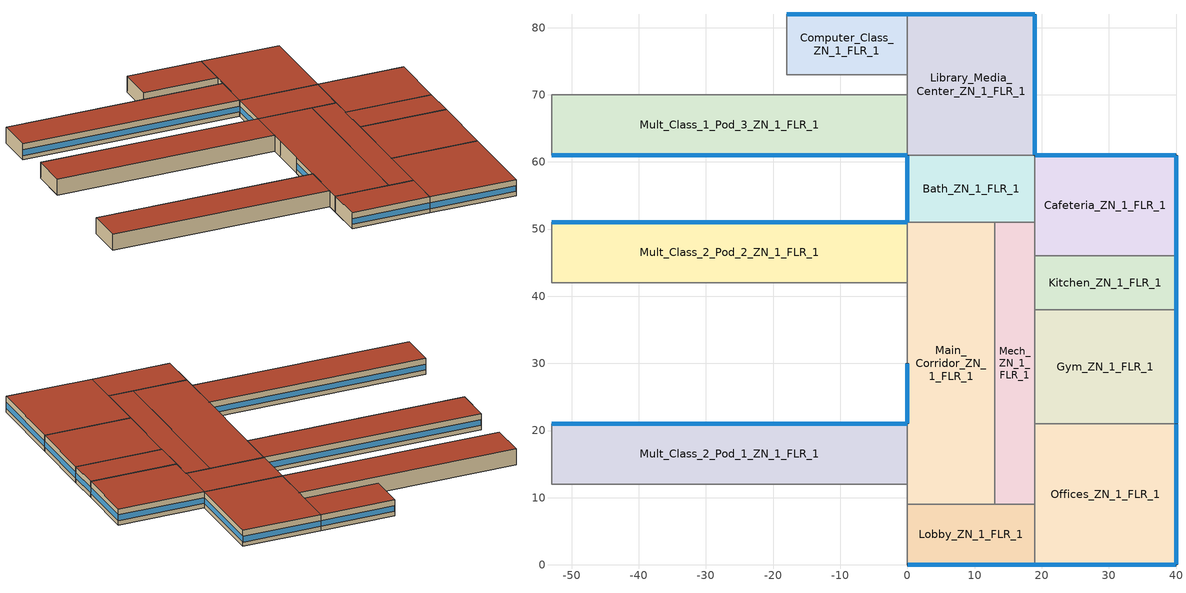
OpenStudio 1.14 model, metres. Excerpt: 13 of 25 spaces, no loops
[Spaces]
Library_Media_Center_ZN_1_FLR_1
 floor ground: 19,82 19,61 0,61 0,82 z0
 wall outside: 19,61 19,82 0,82 z0:4
 wall to Computer_Class_ZN_1_FLR_1: 0,82 0,73 z0:4
 wall to Bath_ZN_1_FLR_1: 0,61 19,61 z0:4
 wall to Mult_Class_1_Pod_3_ZN_1_FLR_1: 0,70 0,61 z0:4
 wall to Corridor_Pod_3_ZN_1_FLR_1: 0,73 0,70 z0:4
 window: 19,61.05 19,81.95 / 18.95,82 0.05,82 z1.1:2.51
 roof outside: 19,61 19,82 0,82 0,61 z4
Main_Corridor_ZN_1_FLR_1
 floor ground: 13,51 13,9 0,9 0,51 z0
 wall outside: 0,30 0,21 z0:4
 wall to Lobby_ZN_1_FLR_1: 0,9 13,9 z0:4
 wall to Mult_Class_2_Pod_2_ZN_1_FLR_1: 0,51 0,42 z0:4
 wall to Mult_Class_2_Pod_1_ZN_1_FLR_1: 0,21 0,12 z0:4
 wall to Corridor_Pod_1_ZN_1_FLR_1: 0,12 0,9 z0:4
 wall to Bath_ZN_1_FLR_1: 13,51 0,51 z0:4
 wall to Mech_ZN_1_FLR_1: 13,9 13,51 z0:4
 wall to Corridor_Pod_2_ZN_1_FLR_1: 0,42 0,39 z0:4
 wall to Mult_Class_1_Pod_2_ZN_1_FLR_1: 0,39 0,30 z0:4
 window: 0,29.95 0,21.05 z1.1:2.52
 roof outside: 13,9 13,51 0,51 0,9 z4
Kitchen_ZN_1_FLR_1
 floor ground: 40,46 40,38 19,38 19,46 z0
 wall outside: 40,38 40,46 z0:4
 wall to Mech_ZN_1_FLR_1: 19,46 19,38 z0:4
 wall to Cafeteria_ZN_1_FLR_1: 40,46 19,46 z0:4
 wall to Gym_ZN_1_FLR_1: 19,38 40,38 z0:4
 window: 40,38.05 40,45.95 z1.1:2.52
 roof outside: 40,38 40,46 19,46 19,38 z4
Computer_Class_ZN_1_FLR_1
 floor ground: 0,82 0,73 -18,73 -18,82 z0
 wall outside: 0,82 -18,82 z0:4
 wall to Corridor_Pod_3_ZN_1_FLR_1: -18,73 0,73 z0:4
 wall to Mult_Class_2_Pod_3_ZN_1_FLR_1: -18,82 -18,73 z0:4
 window: -0.05,82 -17.95,82 z1.1:2.51
 roof outside: 0,73 0,82 -18,82 -18,73 z4
Mech_ZN_1_FLR_1
 floor ground: 19,51 19,9 13,9 13,51 z0
 wall to Lobby_ZN_1_FLR_1: 13,9 19,9 z0:4
 wall to Offices_ZN_1_FLR_1: 19,9 19,21 z0:4
 wall to Gym_ZN_1_FLR_1: 19,21 19,38 z0:4
 wall to Bath_ZN_1_FLR_1: 19,51 13,51 z0:4
 wall to Cafeteria_ZN_1_FLR_1: 19,46 19,51 z0:4
 roof outside: 19,9 19,51 13,51 13,9 z4
Cafeteria_ZN_1_FLR_1
 floor ground: 40,61 40,46 19,46 19,61 z0
 wall outside: 40,46 40,61 19,61 z0:4
 wall to Bath_ZN_1_FLR_1: 19,61 19,51 z0:4
 window: 39.95,61 19.05,61 / 40,46.05 40,60.95 z1.1:2.51
 roof outside: 40,46 40,61 19,61 19,46 z4
Mult_Class_2_Pod_2_ZN_1_FLR_1
 floor ground: 0,51 0,42 -53,42 -53,51 z0
 wall outside: 0,51 -53,51 z0:4
 wall to Corner_Class_2_Pod_2_ZN_1_FLR_1: -53,51 -53,42 z0:4
 wall to Corridor_Pod_2_ZN_1_FLR_1: -53,42 0,42 z0:4
 window: -0.05,51 -52.95,51 z1.1:2.5
 roof outside: 0,42 0,51 -53,51 -53,42 z4
Bath_ZN_1_FLR_1
 floor ground: 19,61 19,51 0,51 0,61 z0
 wall outside: 0,61 0,51 z0:4
 window: 0,60.95 0,51.05 z1.1:2.51
 roof outside: 19,51 19,61 0,61 0,51 z4
Gym_ZN_1_FLR_1
 floor ground: 40,38 40,21 19,21 19,38 z0
 wall outside: 40,21 40,38 z0:4
 wall to Offices_ZN_1_FLR_1: 19,21 40,21 z0:4
 window: 40,21.05 40,37.95 z1.1:2.51
 roof outside: 40,21 40,38 19,38 19,21 z4
Lobby_ZN_1_FLR_1
 floor ground: 19,9 19,0 0,0 0,9 z0
 wall outside: 0,0 19,0 z0:4
 wall to Mult_Class_1_Pod_1_ZN_1_FLR_1: 0,9 0,0 z0:4
 wall to Offices_ZN_1_FLR_1: 19,0 19,9 z0:4
 window: 0.05,0 18.95,0 z1.1:2.51
 roof outside: 19,0 19,9 0,9 0,0 z4
Mult_Class_2_Pod_1_ZN_1_FLR_1
 floor ground: 0,21 0,12 -53,12 -53,21 z0
 wall outside: 0,21 -53,21 z0:4
 wall to Corner_Class_2_Pod_1_ZN_1_FLR_1: -53,21 -53,12 z0:4
 wall to Corridor_Pod_1_ZN_1_FLR_1: -53,12 0,12 z0:4
 window: -0.05,21 -52.95,21 z1.1:2.5
 roof outside: 0,12 0,21 -53,21 -53,12 z4
Offices_ZN_1_FLR_1
 floor ground: 40,21 40,0 19,0 19,21 z0
 wall outside: 19,0 40,0 40,21 z0:4
 window: 19.05,0 39.95,0 / 40,0.05 40,20.95 z1.1:2.51
 roof outside: 40,0 40,21 19,21 19,0 z4
Mult_Class_1_Pod_3_ZN_1_FLR_1
 floor ground: 0,70 0,61 -53,61 -53,70 z0
 wall outside: -53,61 0,61 z0:4
 wall to Corridor_Pod_3_ZN_1_FLR_1: 0,70 -53,70 z0:4
 wall to Corner_Class_1_Pod_3_ZN_1_FLR_1: -53,70 -53,61 z0:4
 window: -52.95,61 -0.05,61 z1.1:2.5
 roof outside: 0,61 0,70 -53,70 -53,61 z4
[Schedule:Ruleset]
Name | Default Day Schedule | Summer Design Day Schedule | Winter Design Day Schedule
Clothing Schedule | Clothing Schedule Default Winter Clothes
SchoolPrimary BLDG_OCC_SCH_Cafeteria | SchoolPrimary BLDG_OCC_SCH_Cafeteria Default | SchoolPrimary BLDG_OCC_SCH_Cafeteria Summer Design Day 3 | SchoolPrimary BLDG_OCC_SCH_Cafeteria Winter Design Day
SchoolPrimary BLDG_LIGHT_SCH | SchoolPrimary BLDG_LIGHT_SCH Default | SchoolPrimary BLDG_LIGHT_SCH Summer Design Day | SchoolPrimary BLDG_LIGHT_SCH Winter Design Day
SchoolPrimary KITCHEN_ELEC_EQUIP_SCH | SchoolPrimary KITCHEN_ELEC_EQUIP_SCH Default | SchoolPrimary KITCHEN_ELEC_EQUIP_SCH Summer Design Day | SchoolPrimary KITCHEN_ELEC_EQUIP_SCH Winter Design Day
SchoolPrimary INFIL_SCH_PNNL | SchoolPrimary INFIL_SCH_PNNL Default | SchoolPrimary INFIL_SCH_PNNL Summer Design Day | SchoolPrimary INFIL_SCH_PNNL Winter Design Day
SchoolPrimary BLDG_OCC_SCH | SchoolPrimary BLDG_OCC_SCH Default | SchoolPrimary BLDG_OCC_SCH Summer Design Day 3 | SchoolPrimary BLDG_OCC_SCH Winter Design Day
SchoolPrimary BLDG_LIGHT_CLASSROOM_SCH | SchoolPrimary BLDG_LIGHT_CLASSROOM_SCH Default | SchoolPrimary BLDG_LIGHT_CLASSROOM_SCH Summer Design Day | SchoolPrimary BLDG_LIGHT_CLASSROOM_SCH Winter Design Day
SchoolPrimary BLDG_EQUIP_SCH_2013 | SchoolPrimary BLDG_EQUIP_SCH_2013 Default | SchoolPrimary BLDG_EQUIP_SCH_2013 Summer Design Day 2 | SchoolPrimary BLDG_EQUIP_SCH_2013 Winter Design Day 2
SchoolPrimary BLDG_OCC_SCH_Extend | SchoolPrimary BLDG_OCC_SCH_Extend Default | SchoolPrimary BLDG_OCC_SCH_Extend Summer Design Day 3 | SchoolPrimary BLDG_OCC_SCH_Extend Winter Design Day
SchoolPrimary BLDG_LIGHT_CORRIDOR_SCH | SchoolPrimary BLDG_LIGHT_CORRIDOR_SCH Default | SchoolPrimary BLDG_LIGHT_CORRIDOR_SCH Summer Design Day | SchoolPrimary BLDG_LIGHT_CORRIDOR_SCH Winter Design Day
SchoolPrimary BLDG_OCC_SCH_Gym | SchoolPrimary BLDG_OCC_SCH_Gym Default | SchoolPrimary BLDG_OCC_SCH_Gym Summer Design Day 3 | SchoolPrimary BLDG_OCC_SCH_Gym Winter Design Day
SchoolPrimary BLDG_LIGHT_GYM_SCH | SchoolPrimary BLDG_LIGHT_GYM_SCH Default | SchoolPrimary BLDG_LIGHT_GYM_SCH Summer Design Day | SchoolPrimary BLDG_LIGHT_GYM_SCH Winter Design Day
SchoolPrimary KITCHEN_GAS_EQUIP_SCH | SchoolPrimary KITCHEN_GAS_EQUIP_SCH Default | SchoolPrimary KITCHEN_GAS_EQUIP_SCH Summer Design Day 3 | SchoolPrimary KITCHEN_GAS_EQUIP_SCH Winter Design Day
SchoolPrimary BLDG_LIGHT_LIBRARY_SCH | SchoolPrimary BLDG_LIGHT_LIBRARY_SCH Default | SchoolPrimary BLDG_LIGHT_LIBRARY_SCH Summer Design Day | SchoolPrimary BLDG_LIGHT_LIBRARY_SCH Winter Design Day
SchoolPrimary BLDG_LIGHT_LOBBYFLR1_SCH | SchoolPrimary BLDG_LIGHT_LOBBYFLR1_SCH Default | SchoolPrimary BLDG_LIGHT_LOBBYFLR1_SCH Summer Design Day | SchoolPrimary BLDG_LIGHT_LOBBYFLR1_SCH Winter Design Day
SchoolPrimary BLDG_OCC_SCH_Offices | SchoolPrimary BLDG_OCC_SCH_Offices Default | SchoolPrimary BLDG_OCC_SCH_Offices Summer Design Day 3 | SchoolPrimary BLDG_OCC_SCH_Offices Winter Design Day
SchoolPrimary BLDG_LIGHT_BATH_SCH | SchoolPrimary BLDG_LIGHT_BATH_SCH Default | SchoolPrimary BLDG_LIGHT_BATH_SCH Summer Design Day | SchoolPrimary BLDG_LIGHT_BATH_SCH Winter Design Day
SchoolPrimary BLDG_LIGHT_BATH_SCH OccSensor Reduction | SchoolPrimary BLDG_LIGHT_BATH_SCH Default 1 | SchoolPrimary BLDG_LIGHT_BATH_SCH Summer Design Day 1 | SchoolPrimary BLDG_LIGHT_BATH_SCH Winter Design Day 1
SchoolPrimary BLDG_LIGHT_CLASSROOM_SCH OccSensor Reduction | SchoolPrimary BLDG_LIGHT_CLASSROOM_SCH Default 1 | SchoolPrimary BLDG_LIGHT_CLASSROOM_SCH Summer Design Day 1 | SchoolPrimary BLDG_LIGHT_CLASSROOM_SCH Winter Design Day 1
SchoolPrimary BLDG_LIGHT_SCH OccSensor Reduction | SchoolPrimary BLDG_LIGHT_SCH Default 1 | SchoolPrimary BLDG_LIGHT_SCH Summer Design Day 1 | SchoolPrimary BLDG_LIGHT_SCH Winter Design Day 1
[Schedule:Day]
Clothing Schedule Default Winter Clothes; SchoolPrimary BLDG_LIGHT_SCH Summer Design Day; SchoolPrimary INFIL_SCH_PNNL Default; SchoolPrimary INFIL_SCH_PNNL Winter Design Day; SchoolPrimary BLDG_LIGHT_CLASSROOM_SCH Summer Design Day; SchoolPrimary BLDG_LIGHT_CORRIDOR_SCH Summer Design Day; SchoolPrimary BLDG_LIGHT_GYM_SCH Summer Design Day; SchoolPrimary BLDG_LIGHT_LIBRARY_SCH Summer Design Day; SchoolPrimary BLDG_LIGHT_LOBBYFLR1_SCH Summer Design Day; SchoolPrimary BLDG_LIGHT_BATH_SCH Summer Design Day; SchoolPrimary ALWAYS_ON Default; SchoolPrimary ALWAYS_ON Winter Design Day; SchoolPrimary ALWAYS_ON Summer Design Day; SchoolPrimary BLDG_LIGHT_BATH_SCH Summer Design Day 1; SchoolPrimary BLDG_LIGHT_CLASSROOM_SCH Summer Design Day 1; SchoolPrimary BLDG_LIGHT_SCH Summer Design Day 1: 24, 0, 1
Clothing Schedule Summer Clothes: 24, 0, 0.5
Air Velocity Schedule Default: 24, 0, 0.2
Work Efficiency Schedule Default; SchoolPrimary BLDG_OCC_SCH_Cafeteria Default; SchoolPrimary BLDG_OCC_SCH_Cafeteria Winter Design Day; SchoolPrimary BLDG_OCC_SCH_Cafeteria Wknd Day; SchoolPrimary BLDG_OCC_SCH_Cafeteria Wknd Day 1; SchoolPrimary BLDG_LIGHT_SCH Winter Design Day; SchoolPrimary BLDG_OCC_SCH Default; SchoolPrimary BLDG_OCC_SCH Winter Design Day; SchoolPrimary BLDG_OCC_SCH Wknd Day; SchoolPrimary BLDG_OCC_SCH Wknd Day 1; SchoolPrimary BLDG_LIGHT_CLASSROOM_SCH Winter Design Day; SchoolPrimary BLDG_OCC_SCH_Extend Default; SchoolPrimary BLDG_OCC_SCH_Extend Winter Design Day; SchoolPrimary BLDG_OCC_SCH_Extend Wknd Day; SchoolPrimary BLDG_OCC_SCH_Extend Wknd Day 1; SchoolPrimary BLDG_LIGHT_CORRIDOR_SCH Winter Design Day; SchoolPrimary BLDG_OCC_SCH_Gym Default; SchoolPrimary BLDG_OCC_SCH_Gym Winter Design Day; SchoolPrimary BLDG_OCC_SCH_Gym Wknd Day; SchoolPrimary BLDG_OCC_SCH_Gym Wknd Day 1; SchoolPrimary BLDG_LIGHT_GYM_SCH Winter Design Day; SchoolPrimary BLDG_LIGHT_LIBRARY_SCH Winter Design Day; SchoolPrimary BLDG_LIGHT_LOBBYFLR1_SCH Winter Design Day; SchoolPrimary BLDG_OCC_SCH_Offices Default; SchoolPrimary BLDG_OCC_SCH_Offices Winter Design Day; SchoolPrimary BLDG_OCC_SCH_Offices Wknd Day; SchoolPrimary BLDG_OCC_SCH_Offices Wknd Day 1; SchoolPrimary BLDG_LIGHT_BATH_SCH Winter Design Day; SchoolPrimary BLDG_LIGHT_BATH_SCH Winter Design Day 1; SchoolPrimary BLDG_LIGHT_CLASSROOM_SCH Winter Design Day 1; SchoolPrimary BLDG_LIGHT_SCH Winter Design Day 1: 24, 0, 0
SchoolPrimary BLDG_OCC_SCH_Cafeteria Wkdy|SmrDsn Day; SchoolPrimary BLDG_OCC_SCH_Cafeteria Summer Design Day 3; SchoolPrimary BLDG_OCC_SCH_Cafeteria Wkdy|SmrDsn Day 2: 9, 0, 0, 15, 0, 0.95, 20, 0, 0.35, 24, 0, 0
SchoolPrimary BLDG_OCC_SCH_Cafeteria Wkdy|SmrDsn Day 1: 9, 0, 0, 17, 0, 0.15, 19, 0, 0.35, 24, 0, 0
SchoolPrimary ACTIVITY_SCH Default; SchoolPrimary ACTIVITY_SCH Winter Design Day; SchoolPrimary ACTIVITY_SCH Summer Design Day: 24, 0, 120
SchoolPrimary BLDG_LIGHT_SCH Default; SchoolPrimary BLDG_LIGHT_SCH Wknd Day; SchoolPrimary BLDG_LIGHT_SCH Wknd Day 1; SchoolPrimary BLDG_LIGHT_CLASSROOM_SCH Default; SchoolPrimary BLDG_LIGHT_CLASSROOM_SCH Wknd Day; SchoolPrimary BLDG_LIGHT_CLASSROOM_SCH Wknd Day 1; SchoolPrimary BLDG_LIGHT_CORRIDOR_SCH Default; SchoolPrimary BLDG_LIGHT_CORRIDOR_SCH Wknd Day; SchoolPrimary BLDG_LIGHT_CORRIDOR_SCH Wknd Day 1; SchoolPrimary BLDG_LIGHT_GYM_SCH Default; SchoolPrimary BLDG_LIGHT_GYM_SCH Wknd Day; SchoolPrimary BLDG_LIGHT_GYM_SCH Wknd Day 1; SchoolPrimary BLDG_LIGHT_LIBRARY_SCH Default; SchoolPrimary BLDG_LIGHT_LIBRARY_SCH Wknd Day; SchoolPrimary BLDG_LIGHT_LIBRARY_SCH Wknd Day 1; SchoolPrimary BLDG_LIGHT_LOBBYFLR1_SCH Default; SchoolPrimary BLDG_LIGHT_LOBBYFLR1_SCH Wknd Day; SchoolPrimary BLDG_LIGHT_LOBBYFLR1_SCH Wknd Day 1; SchoolPrimary BLDG_LIGHT_BATH_SCH Default; SchoolPrimary BLDG_LIGHT_BATH_SCH Wknd Day; SchoolPrimary BLDG_LIGHT_BATH_SCH Wknd Day 1; SchoolPrimary BLDG_LIGHT_BATH_SCH Default 1; SchoolPrimary BLDG_LIGHT_BATH_SCH Wknd Day 2; SchoolPrimary BLDG_LIGHT_BATH_SCH Wknd Day 3; SchoolPrimary BLDG_LIGHT_CLASSROOM_SCH Default 1; SchoolPrimary BLDG_LIGHT_CLASSROOM_SCH Wknd Day 2; SchoolPrimary BLDG_LIGHT_CLASSROOM_SCH Wknd Day 3; SchoolPrimary BLDG_LIGHT_SCH Default 1; SchoolPrimary BLDG_LIGHT_SCH Wknd Day 2; SchoolPrimary BLDG_LIGHT_SCH Wknd Day 3: 24, 0, 0.1773
SchoolPrimary BLDG_LIGHT_SCH Wkdy Day; SchoolPrimary BLDG_LIGHT_SCH Wkdy Day 2; SchoolPrimary BLDG_LIGHT_CLASSROOM_SCH Wkdy Day; SchoolPrimary BLDG_LIGHT_CLASSROOM_SCH Wkdy Day 2; SchoolPrimary BLDG_LIGHT_CORRIDOR_SCH Wkdy Day; SchoolPrimary BLDG_LIGHT_CORRIDOR_SCH Wkdy Day 2; SchoolPrimary BLDG_LIGHT_GYM_SCH Wkdy Day; SchoolPrimary BLDG_LIGHT_GYM_SCH Wkdy Day 2; SchoolPrimary BLDG_LIGHT_LIBRARY_SCH Wkdy Day; SchoolPrimary BLDG_LIGHT_LIBRARY_SCH Wkdy Day 2; SchoolPrimary BLDG_LIGHT_LOBBYFLR1_SCH Wkdy Day; SchoolPrimary BLDG_LIGHT_LOBBYFLR1_SCH Wkdy Day 2; SchoolPrimary BLDG_LIGHT_BATH_SCH Wkdy Day; SchoolPrimary BLDG_LIGHT_BATH_SCH Wkdy Day 2: 7, 0, 0.1773, 21, 0, 0.9, 24, 0, 0.1773
SchoolPrimary BLDG_LIGHT_SCH Wkdy Day 1; SchoolPrimary BLDG_LIGHT_CLASSROOM_SCH Wkdy Day 1; SchoolPrimary BLDG_LIGHT_CORRIDOR_SCH Wkdy Day 1; SchoolPrimary BLDG_LIGHT_GYM_SCH Wkdy Day 1; SchoolPrimary BLDG_LIGHT_LIBRARY_SCH Wkdy Day 1; SchoolPrimary BLDG_LIGHT_LOBBYFLR1_SCH Wkdy Day 1; SchoolPrimary BLDG_LIGHT_BATH_SCH Wkdy Day 1: 8, 0, 0.1773, 20, 0, 0.5, 24, 0, 0.1773
SchoolPrimary KITCHEN_ELEC_EQUIP_SCH Default; SchoolPrimary KITCHEN_ELEC_EQUIP_SCH Winter Design Day; SchoolPrimary KITCHEN_ELEC_EQUIP_SCH Wknd Day; SchoolPrimary KITCHEN_ELEC_EQUIP_SCH Wknd Day 1: 24, 0, 0.1
SchoolPrimary KITCHEN_ELEC_EQUIP_SCH Summer Design Day; SchoolPrimary KITCHEN_ELEC_EQUIP_SCH Wkdy Day; SchoolPrimary KITCHEN_ELEC_EQUIP_SCH Wkdy Day 1; SchoolPrimary KITCHEN_ELEC_EQUIP_SCH Wkdy Day 2: 8, 0, 0.1, 10, 0, 0.15, 13, 0, 0.25, 15, 0, 0.15, 24, 0, 0.1
SchoolPrimary INFIL_SCH_PNNL Summer Design Day; SchoolPrimary INFIL_SCH_PNNL SmrDsn|Wkdy Day: 7, 0, 1, 21, 0, 0.25, 24, 0, 1
SchoolPrimary BLDG_OCC_SCH Wkdy|SmrDsn Day; SchoolPrimary BLDG_OCC_SCH Summer Design Day 3; SchoolPrimary BLDG_OCC_SCH Wkdy|SmrDsn Day 2: 8, 0, 0, 16, 0, 0.95, 21, 0, 0.15, 24, 0, 0
SchoolPrimary BLDG_OCC_SCH Wkdy|SmrDsn Day 1: 8, 0, 0, 21, 0, 0.15, 24, 0, 0
SchoolPrimary BLDG_EQUIP_SCH_2013 Default; SchoolPrimary BLDG_EQUIP_SCH_2013 Default|Wknd Day; SchoolPrimary BLDG_EQUIP_SCH_2013 Default|Wknd Day 2: 24, 0, 0.27289
SchoolPrimary BLDG_EQUIP_SCH_2013 Wkdy Day; SchoolPrimary BLDG_EQUIP_SCH_2013 Wkdy Day 2: 8, 0, 0.27289, 17, 0, 0.884088, 21, 0, 0.325717, 24, 0, 0.27289
SchoolPrimary BLDG_EQUIP_SCH_2013 Default|Wknd Day 1: 24, 0, 0.194921
SchoolPrimary BLDG_EQUIP_SCH_2013 Wkdy Day 1: 8, 0, 0.194921, 17, 0, 0.465309, 21, 0, 0.232655, 24, 0, 0.194921
SchoolPrimary BLDG_EQUIP_SCH_2013 Summer Design Day 2: 8, 0, 0.35, 17, 0, 0.95, 24, 0, 0.35
SchoolPrimary BLDG_EQUIP_SCH_2013 Winter Design Day 2: 24, 0, 0.35
SchoolPrimary BLDG_OCC_SCH_Extend Wkdy|SmrDsn Day; SchoolPrimary BLDG_OCC_SCH_Extend Summer Design Day 3; SchoolPrimary BLDG_OCC_SCH_Extend Wkdy|SmrDsn Day 2: 8, 0, 0, 21, 0, 0.95, 24, 0, 0
SchoolPrimary BLDG_OCC_SCH_Extend Wkdy|SmrDsn Day 1: 8, 0, 0, 21, 0, 0.5, 24, 0, 0
SchoolPrimary BLDG_OCC_SCH_Gym Wkdy|SmrDsn Day; SchoolPrimary BLDG_OCC_SCH_Gym Summer Design Day 3; SchoolPrimary BLDG_OCC_SCH_Gym Wkdy|SmrDsn Day 2: 8, 0, 0, 16, 0, 0.35, 21, 0, 0.95, 24, 0, 0
SchoolPrimary BLDG_OCC_SCH_Gym Wkdy|SmrDsn Day 1: 8, 0, 0, 21, 0, 0.35, 24, 0, 0
SchoolPrimary KITCHEN_GAS_EQUIP_SCH Default; SchoolPrimary KITCHEN_GAS_EQUIP_SCH Winter Design Day; SchoolPrimary KITCHEN_GAS_EQUIP_SCH Wknd Day; SchoolPrimary KITCHEN_GAS_EQUIP_SCH Wknd Day 1: 24, 0, 0.02
SchoolPrimary KITCHEN_GAS_EQUIP_SCH Wkdy|SmrDsn Day; SchoolPrimary KITCHEN_GAS_EQUIP_SCH Wkdy|SmrDsn Day 1; SchoolPrimary KITCHEN_GAS_EQUIP_SCH Summer Design Day 3; SchoolPrimary KITCHEN_GAS_EQUIP_SCH Wkdy|SmrDsn Day 2: 8, 0, 0.02, 10, 0, 0.15, 13, 0, 0.2, 15, 0, 0.1, 24, 0, 0.02
SchoolPrimary BLDG_OCC_SCH_Offices Wkdy|SmrDsn Day; SchoolPrimary BLDG_OCC_SCH_Offices Summer Design Day 3; SchoolPrimary BLDG_OCC_SCH_Offices Wkdy|SmrDsn Day 2: 8, 0, 0, 17, 0, 0.95, 21, 0, 0.15, 24, 0, 0
SchoolPrimary BLDG_OCC_SCH_Offices Wkdy|SmrDsn Day 1: 8, 0, 0, 17, 0, 0.5, 21, 0, 0.15, 24, 0, 0
SchoolPrimary Exterior_lighting_schedule_b Default; SchoolPrimary Exterior_lighting_schedule_b Winter Design Day; SchoolPrimary Exterior_lighting_schedule_b Summer Design Day: 6, 0, 0.7, 24, 0, 1
SchoolPrimary Exterior_lighting_schedule_a Default; SchoolPrimary Exterior_lighting_schedule_a Winter Design Day; SchoolPrimary Exterior_lighting_schedule_a Summer Design Day: 6, 0, 0, 24, 0, 1
SchoolPrimary BLDG_LIGHT_BATH_SCH Wkdy Day 3; SchoolPrimary BLDG_LIGHT_BATH_SCH Wkdy Day 5: 7, 0, 0.1773, 21, 0, 0.594, 24, 0, 0.1773
SchoolPrimary BLDG_LIGHT_BATH_SCH Wkdy Day 4: 8, 0, 0.1773, 20, 0, 0.33, 24, 0, 0.1773
SchoolPrimary BLDG_LIGHT_CLASSROOM_SCH Wkdy Day 3; SchoolPrimary BLDG_LIGHT_CLASSROOM_SCH Wkdy Day 5: 7, 0, 0.1773, 21, 0, 0.612, 24, 0, 0.1773
SchoolPrimary BLDG_LIGHT_CLASSROOM_SCH Wkdy Day 4: 8, 0, 0.1773, 20, 0, 0.34, 24, 0, 0.1773
SchoolPrimary BLDG_LIGHT_SCH Wkdy Day 3; SchoolPrimary BLDG_LIGHT_SCH Wkdy Day 5: 7, 0, 0.1773, 21, 0, 0.702, 24, 0, 0.1773
SchoolPrimary BLDG_LIGHT_SCH Wkdy Day 4: 8, 0, 0.1773, 20, 0, 0.39, 24, 0, 0.1773
[Schedule:Rule] Date Specification Type=DateRange
Name | Schedule Ruleset | Rule Order | Day Schedule | Start Month | Start Day | End Month | End Day | Apply Monday | Apply Tuesday | Apply Wednesday | Apply Thursday | Apply Friday | Apply Sunday | Apply Saturday
Schedule Rule 1 | Clothing Schedule | 0 | Clothing Schedule Summer Clothes | 5 | 1 | 9 | 30
Schedule Rule 2 | SchoolPrimary BLDG_OCC_SCH_Cafeteria | 4 | SchoolPrimary BLDG_OCC_SCH_Cafeteria Wkdy|SmrDsn Day | 1 | 1 | 6 | 30 | Yes | Yes | Yes | Yes | Yes
Schedule Rule 3 | SchoolPrimary BLDG_OCC_SCH_Cafeteria | 3 | SchoolPrimary BLDG_OCC_SCH_Cafeteria Wknd Day | 1 | 1 | 6 | 30 |  |  |  |  |  | Yes | Yes
Schedule Rule 4 | SchoolPrimary BLDG_OCC_SCH_Cafeteria | 2 | SchoolPrimary BLDG_OCC_SCH_Cafeteria Wkdy|SmrDsn Day 1 | 7 | 1 | 9 | 1 | Yes | Yes | Yes | Yes | Yes
Schedule Rule 5 | SchoolPrimary BLDG_OCC_SCH_Cafeteria | 1 | SchoolPrimary BLDG_OCC_SCH_Cafeteria Wknd Day 1 | 7 | 1 | 9 | 1 |  |  |  |  |  | Yes | Yes
Schedule Rule 6 | SchoolPrimary BLDG_OCC_SCH_Cafeteria | 0 | SchoolPrimary BLDG_OCC_SCH_Cafeteria Wkdy|SmrDsn Day 2 | 9 | 1 | 12 | 31 | Yes | Yes | Yes | Yes | Yes
Schedule Rule 7 | SchoolPrimary BLDG_LIGHT_SCH | 4 | SchoolPrimary BLDG_LIGHT_SCH Wkdy Day | 1 | 1 | 6 | 30 | Yes | Yes | Yes | Yes | Yes
Schedule Rule 8 | SchoolPrimary BLDG_LIGHT_SCH | 3 | SchoolPrimary BLDG_LIGHT_SCH Wknd Day | 1 | 1 | 6 | 30 |  |  |  |  |  | Yes | Yes
Schedule Rule 9 | SchoolPrimary BLDG_LIGHT_SCH | 2 | SchoolPrimary BLDG_LIGHT_SCH Wkdy Day 1 | 7 | 1 | 9 | 1 | Yes | Yes | Yes | Yes | Yes
Schedule Rule 10 | SchoolPrimary BLDG_LIGHT_SCH | 1 | SchoolPrimary BLDG_LIGHT_SCH Wknd Day 1 | 7 | 1 | 9 | 1 |  |  |  |  |  | Yes | Yes
Schedule Rule 11 | SchoolPrimary BLDG_LIGHT_SCH | 0 | SchoolPrimary BLDG_LIGHT_SCH Wkdy Day 2 | 9 | 1 | 12 | 31 | Yes | Yes | Yes | Yes | Yes
Schedule Rule 12 | SchoolPrimary KITCHEN_ELEC_EQUIP_SCH | 4 | SchoolPrimary KITCHEN_ELEC_EQUIP_SCH Wkdy Day | 1 | 1 | 6 | 30 | Yes | Yes | Yes | Yes | Yes
Schedule Rule 13 | SchoolPrimary KITCHEN_ELEC_EQUIP_SCH | 3 | SchoolPrimary KITCHEN_ELEC_EQUIP_SCH Wknd Day | 1 | 1 | 6 | 30 |  |  |  |  |  | Yes | Yes
Schedule Rule 14 | SchoolPrimary KITCHEN_ELEC_EQUIP_SCH | 2 | SchoolPrimary KITCHEN_ELEC_EQUIP_SCH Wkdy Day 1 | 7 | 1 | 9 | 1 | Yes | Yes | Yes | Yes | Yes
Schedule Rule 15 | SchoolPrimary KITCHEN_ELEC_EQUIP_SCH | 1 | SchoolPrimary KITCHEN_ELEC_EQUIP_SCH Wknd Day 1 | 7 | 1 | 9 | 1 |  |  |  |  |  | Yes | Yes
Schedule Rule 16 | SchoolPrimary KITCHEN_ELEC_EQUIP_SCH | 0 | SchoolPrimary KITCHEN_ELEC_EQUIP_SCH Wkdy Day 2 | 9 | 1 | 12 | 31 | Yes | Yes | Yes | Yes | Yes
Schedule Rule 17 | SchoolPrimary INFIL_SCH_PNNL | 0 | SchoolPrimary INFIL_SCH_PNNL SmrDsn|Wkdy Day | 1 | 1 | 12 | 31 | Yes | Yes | Yes | Yes | Yes
Schedule Rule 20 | SchoolPrimary BLDG_OCC_SCH | 4 | SchoolPrimary BLDG_OCC_SCH Wkdy|SmrDsn Day | 1 | 1 | 6 | 15 | Yes | Yes | Yes | Yes | Yes
Schedule Rule 21 | SchoolPrimary BLDG_OCC_SCH | 3 | SchoolPrimary BLDG_OCC_SCH Wknd Day | 1 | 1 | 6 | 15 |  |  |  |  |  | Yes | Yes
Schedule Rule 22 | SchoolPrimary BLDG_OCC_SCH | 2 | SchoolPrimary BLDG_OCC_SCH Wkdy|SmrDsn Day 1 | 6 | 16 | 9 | 15 | Yes | Yes | Yes | Yes | Yes
Schedule Rule 23 | SchoolPrimary BLDG_OCC_SCH | 1 | SchoolPrimary BLDG_OCC_SCH Wknd Day 1 | 6 | 16 | 9 | 15 |  |  |  |  |  | Yes | Yes
Schedule Rule 24 | SchoolPrimary BLDG_OCC_SCH | 0 | SchoolPrimary BLDG_OCC_SCH Wkdy|SmrDsn Day 2 | 9 | 16 | 12 | 31 | Yes | Yes | Yes | Yes | Yes
Schedule Rule 25 | SchoolPrimary BLDG_LIGHT_CLASSROOM_SCH | 4 | SchoolPrimary BLDG_LIGHT_CLASSROOM_SCH Wkdy Day | 1 | 1 | 6 | 30 | Yes | Yes | Yes | Yes | Yes
Schedule Rule 26 | SchoolPrimary BLDG_LIGHT_CLASSROOM_SCH | 3 | SchoolPrimary BLDG_LIGHT_CLASSROOM_SCH Wknd Day | 1 | 1 | 6 | 30 |  |  |  |  |  | Yes | Yes
Schedule Rule 27 | SchoolPrimary BLDG_LIGHT_CLASSROOM_SCH | 2 | SchoolPrimary BLDG_LIGHT_CLASSROOM_SCH Wkdy Day 1 | 7 | 1 | 9 | 1 | Yes | Yes | Yes | Yes | Yes
Schedule Rule 28 | SchoolPrimary BLDG_LIGHT_CLASSROOM_SCH | 1 | SchoolPrimary BLDG_LIGHT_CLASSROOM_SCH Wknd Day 1 | 7 | 1 | 9 | 1 |  |  |  |  |  | Yes | Yes
Schedule Rule 29 | SchoolPrimary BLDG_LIGHT_CLASSROOM_SCH | 0 | SchoolPrimary BLDG_LIGHT_CLASSROOM_SCH Wkdy Day 2 | 9 | 1 | 12 | 31 | Yes | Yes | Yes | Yes | Yes
Schedule Rule 30 | SchoolPrimary BLDG_EQUIP_SCH_2013 | 5 | SchoolPrimary BLDG_EQUIP_SCH_2013 Default|Wknd Day | 1 | 1 | 6 | 30 |  |  |  |  |  | Yes | Yes
Schedule Rule 31 | SchoolPrimary BLDG_EQUIP_SCH_2013 | 4 | SchoolPrimary BLDG_EQUIP_SCH_2013 Wkdy Day | 1 | 1 | 6 | 30 | Yes | Yes | Yes | Yes | Yes
Schedule Rule 32 | SchoolPrimary BLDG_EQUIP_SCH_2013 | 3 | SchoolPrimary BLDG_EQUIP_SCH_2013 Default|Wknd Day 1 | 7 | 1 | 9 | 1 |  |  |  |  |  | Yes | Yes
Schedule Rule 33 | SchoolPrimary BLDG_EQUIP_SCH_2013 | 2 | SchoolPrimary BLDG_EQUIP_SCH_2013 Wkdy Day 1 | 7 | 1 | 9 | 1 | Yes | Yes | Yes | Yes | Yes
Schedule Rule 34 | SchoolPrimary BLDG_EQUIP_SCH_2013 | 1 | SchoolPrimary BLDG_EQUIP_SCH_2013 Default|Wknd Day 2 | 9 | 1 | 12 | 31 |  |  |  |  |  | Yes | Yes
Schedule Rule 35 | SchoolPrimary BLDG_EQUIP_SCH_2013 | 0 | SchoolPrimary BLDG_EQUIP_SCH_2013 Wkdy Day 2 | 9 | 1 | 12 | 31 | Yes | Yes | Yes | Yes | Yes
Schedule Rule 36 | SchoolPrimary BLDG_OCC_SCH_Extend | 4 | SchoolPrimary BLDG_OCC_SCH_Extend Wkdy|SmrDsn Day | 1 | 1 | 6 | 30 | Yes | Yes | Yes | Yes | Yes
Schedule Rule 37 | SchoolPrimary BLDG_OCC_SCH_Extend | 3 | SchoolPrimary BLDG_OCC_SCH_Extend Wknd Day | 1 | 1 | 6 | 30 |  |  |  |  |  | Yes | Yes
Schedule Rule 38 | SchoolPrimary BLDG_OCC_SCH_Extend | 2 | SchoolPrimary BLDG_OCC_SCH_Extend Wkdy|SmrDsn Day 1 | 7 | 1 | 9 | 1 | Yes | Yes | Yes | Yes | Yes
Schedule Rule 39 | SchoolPrimary BLDG_OCC_SCH_Extend | 1 | SchoolPrimary BLDG_OCC_SCH_Extend Wknd Day 1 | 7 | 1 | 9 | 1 |  |  |  |  |  | Yes | Yes
Schedule Rule 40 | SchoolPrimary BLDG_OCC_SCH_Extend | 0 | SchoolPrimary BLDG_OCC_SCH_Extend Wkdy|SmrDsn Day 2 | 9 | 1 | 12 | 31 | Yes | Yes | Yes | Yes | Yes
Schedule Rule 41 | SchoolPrimary BLDG_LIGHT_CORRIDOR_SCH | 4 | SchoolPrimary BLDG_LIGHT_CORRIDOR_SCH Wkdy Day | 1 | 1 | 6 | 30 | Yes | Yes | Yes | Yes | Yes
Schedule Rule 42 | SchoolPrimary BLDG_LIGHT_CORRIDOR_SCH | 3 | SchoolPrimary BLDG_LIGHT_CORRIDOR_SCH Wknd Day | 1 | 1 | 6 | 30 |  |  |  |  |  | Yes | Yes
Schedule Rule 43 | SchoolPrimary BLDG_LIGHT_CORRIDOR_SCH | 2 | SchoolPrimary BLDG_LIGHT_CORRIDOR_SCH Wkdy Day 1 | 7 | 1 | 9 | 1 | Yes | Yes | Yes | Yes | Yes
Schedule Rule 44 | SchoolPrimary BLDG_LIGHT_CORRIDOR_SCH | 1 | SchoolPrimary BLDG_LIGHT_CORRIDOR_SCH Wknd Day 1 | 7 | 1 | 9 | 1 |  |  |  |  |  | Yes | Yes
Schedule Rule 45 | SchoolPrimary BLDG_LIGHT_CORRIDOR_SCH | 0 | SchoolPrimary BLDG_LIGHT_CORRIDOR_SCH Wkdy Day 2 | 9 | 1 | 12 | 31 | Yes | Yes | Yes | Yes | Yes
Schedule Rule 46 | SchoolPrimary BLDG_OCC_SCH_Gym | 4 | SchoolPrimary BLDG_OCC_SCH_Gym Wkdy|SmrDsn Day | 1 | 1 | 6 | 30 | Yes | Yes | Yes | Yes | Yes
Schedule Rule 47 | SchoolPrimary BLDG_OCC_SCH_Gym | 3 | SchoolPrimary BLDG_OCC_SCH_Gym Wknd Day | 1 | 1 | 6 | 30 |  |  |  |  |  | Yes | Yes
Schedule Rule 48 | SchoolPrimary BLDG_OCC_SCH_Gym | 2 | SchoolPrimary BLDG_OCC_SCH_Gym Wkdy|SmrDsn Day 1 | 7 | 1 | 9 | 1 | Yes | Yes | Yes | Yes | Yes
Schedule Rule 49 | SchoolPrimary BLDG_OCC_SCH_Gym | 1 | SchoolPrimary BLDG_OCC_SCH_Gym Wknd Day 1 | 7 | 1 | 9 | 1 |  |  |  |  |  | Yes | Yes
Schedule Rule 50 | SchoolPrimary BLDG_OCC_SCH_Gym | 0 | SchoolPrimary BLDG_OCC_SCH_Gym Wkdy|SmrDsn Day 2 | 9 | 1 | 12 | 31 | Yes | Yes | Yes | Yes | Yes
Schedule Rule 51 | SchoolPrimary BLDG_LIGHT_GYM_SCH | 4 | SchoolPrimary BLDG_LIGHT_GYM_SCH Wkdy Day | 1 | 1 | 6 | 30 | Yes | Yes | Yes | Yes | Yes
Schedule Rule 52 | SchoolPrimary BLDG_LIGHT_GYM_SCH | 3 | SchoolPrimary BLDG_LIGHT_GYM_SCH Wknd Day | 1 | 1 | 6 | 30 |  |  |  |  |  | Yes | Yes
Schedule Rule 53 | SchoolPrimary BLDG_LIGHT_GYM_SCH | 2 | SchoolPrimary BLDG_LIGHT_GYM_SCH Wkdy Day 1 | 7 | 1 | 9 | 1 | Yes | Yes | Yes | Yes | Yes
Schedule Rule 54 | SchoolPrimary BLDG_LIGHT_GYM_SCH | 1 | SchoolPrimary BLDG_LIGHT_GYM_SCH Wknd Day 1 | 7 | 1 | 9 | 1 |  |  |  |  |  | Yes | Yes
Schedule Rule 55 | SchoolPrimary BLDG_LIGHT_GYM_SCH | 0 | SchoolPrimary BLDG_LIGHT_GYM_SCH Wkdy Day 2 | 9 | 1 | 12 | 31 | Yes | Yes | Yes | Yes | Yes
Schedule Rule 56 | SchoolPrimary KITCHEN_GAS_EQUIP_SCH | 4 | SchoolPrimary KITCHEN_GAS_EQUIP_SCH Wkdy|SmrDsn Day | 1 | 1 | 6 | 30 | Yes | Yes | Yes | Yes | Yes
Schedule Rule 57 | SchoolPrimary KITCHEN_GAS_EQUIP_SCH | 3 | SchoolPrimary KITCHEN_GAS_EQUIP_SCH Wknd Day | 1 | 1 | 6 | 30 |  |  |  |  |  | Yes | Yes
Schedule Rule 58 | SchoolPrimary KITCHEN_GAS_EQUIP_SCH | 2 | SchoolPrimary KITCHEN_GAS_EQUIP_SCH Wkdy|SmrDsn Day 1 | 7 | 1 | 9 | 1 | Yes | Yes | Yes | Yes | Yes
Schedule Rule 59 | SchoolPrimary KITCHEN_GAS_EQUIP_SCH | 1 | SchoolPrimary KITCHEN_GAS_EQUIP_SCH Wknd Day 1 | 7 | 1 | 9 | 1 |  |  |  |  |  | Yes | Yes
Schedule Rule 60 | SchoolPrimary KITCHEN_GAS_EQUIP_SCH | 0 | SchoolPrimary KITCHEN_GAS_EQUIP_SCH Wkdy|SmrDsn Day 2 | 9 | 1 | 12 | 31 | Yes | Yes | Yes | Yes | Yes
Schedule Rule 61 | SchoolPrimary BLDG_LIGHT_LIBRARY_SCH | 4 | SchoolPrimary BLDG_LIGHT_LIBRARY_SCH Wkdy Day | 1 | 1 | 6 | 30 | Yes | Yes | Yes | Yes | Yes
Schedule Rule 62 | SchoolPrimary BLDG_LIGHT_LIBRARY_SCH | 3 | SchoolPrimary BLDG_LIGHT_LIBRARY_SCH Wknd Day | 1 | 1 | 6 | 30 |  |  |  |  |  | Yes | Yes
Schedule Rule 63 | SchoolPrimary BLDG_LIGHT_LIBRARY_SCH | 2 | SchoolPrimary BLDG_LIGHT_LIBRARY_SCH Wkdy Day 1 | 7 | 1 | 9 | 1 | Yes | Yes | Yes | Yes | Yes
Schedule Rule 64 | SchoolPrimary BLDG_LIGHT_LIBRARY_SCH | 1 | SchoolPrimary BLDG_LIGHT_LIBRARY_SCH Wknd Day 1 | 7 | 1 | 9 | 1 |  |  |  |  |  | Yes | Yes
Schedule Rule 65 | SchoolPrimary BLDG_LIGHT_LIBRARY_SCH | 0 | SchoolPrimary BLDG_LIGHT_LIBRARY_SCH Wkdy Day 2 | 9 | 1 | 12 | 31 | Yes | Yes | Yes | Yes | Yes
Schedule Rule 66 | SchoolPrimary BLDG_LIGHT_LOBBYFLR1_SCH | 4 | SchoolPrimary BLDG_LIGHT_LOBBYFLR1_SCH Wkdy Day | 1 | 1 | 6 | 30 | Yes | Yes | Yes | Yes | Yes
Schedule Rule 67 | SchoolPrimary BLDG_LIGHT_LOBBYFLR1_SCH | 3 | SchoolPrimary BLDG_LIGHT_LOBBYFLR1_SCH Wknd Day | 1 | 1 | 6 | 30 |  |  |  |  |  | Yes | Yes
Schedule Rule 68 | SchoolPrimary BLDG_LIGHT_LOBBYFLR1_SCH | 2 | SchoolPrimary BLDG_LIGHT_LOBBYFLR1_SCH Wkdy Day 1 | 7 | 1 | 9 | 1 | Yes | Yes | Yes | Yes | Yes
Schedule Rule 69 | SchoolPrimary BLDG_LIGHT_LOBBYFLR1_SCH | 1 | SchoolPrimary BLDG_LIGHT_LOBBYFLR1_SCH Wknd Day 1 | 7 | 1 | 9 | 1 |  |  |  |  |  | Yes | Yes
Schedule Rule 70 | SchoolPrimary BLDG_LIGHT_LOBBYFLR1_SCH | 0 | SchoolPrimary BLDG_LIGHT_LOBBYFLR1_SCH Wkdy Day 2 | 9 | 1 | 12 | 31 | Yes | Yes | Yes | Yes | Yes
Schedule Rule 71 | SchoolPrimary BLDG_OCC_SCH_Offices | 4 | SchoolPrimary BLDG_OCC_SCH_Offices Wkdy|SmrDsn Day | 1 | 1 | 6 | 30 | Yes | Yes | Yes | Yes | Yes
Schedule Rule 72 | SchoolPrimary BLDG_OCC_SCH_Offices | 3 | SchoolPrimary BLDG_OCC_SCH_Offices Wknd Day | 1 | 1 | 6 | 30 |  |  |  |  |  | Yes | Yes
Schedule Rule 73 | SchoolPrimary BLDG_OCC_SCH_Offices | 2 | SchoolPrimary BLDG_OCC_SCH_Offices Wkdy|SmrDsn Day 1 | 7 | 1 | 9 | 1 | Yes | Yes | Yes | Yes | Yes
Schedule Rule 74 | SchoolPrimary BLDG_OCC_SCH_Offices | 1 | SchoolPrimary BLDG_OCC_SCH_Offices Wknd Day 1 | 7 | 1 | 9 | 1 |  |  |  |  |  | Yes | Yes
Schedule Rule 75 | SchoolPrimary BLDG_OCC_SCH_Offices | 0 | SchoolPrimary BLDG_OCC_SCH_Offices Wkdy|SmrDsn Day 2 | 9 | 1 | 12 | 31 | Yes | Yes | Yes | Yes | Yes
Schedule Rule 76 | SchoolPrimary BLDG_LIGHT_BATH_SCH | 4 | SchoolPrimary BLDG_LIGHT_BATH_SCH Wkdy Day | 1 | 1 | 6 | 30 | Yes | Yes | Yes | Yes | Yes
Schedule Rule 77 | SchoolPrimary BLDG_LIGHT_BATH_SCH | 3 | SchoolPrimary BLDG_LIGHT_BATH_SCH Wknd Day | 1 | 1 | 6 | 30 |  |  |  |  |  | Yes | Yes
Schedule Rule 78 | SchoolPrimary BLDG_LIGHT_BATH_SCH | 2 | SchoolPrimary BLDG_LIGHT_BATH_SCH Wkdy Day 1 | 7 | 1 | 9 | 1 | Yes | Yes | Yes | Yes | Yes
Schedule Rule 79 | SchoolPrimary BLDG_LIGHT_BATH_SCH | 1 | SchoolPrimary BLDG_LIGHT_BATH_SCH Wknd Day 1 | 7 | 1 | 9 | 1 |  |  |  |  |  | Yes | Yes
Schedule Rule 80 | SchoolPrimary BLDG_LIGHT_BATH_SCH | 0 | SchoolPrimary BLDG_LIGHT_BATH_SCH Wkdy Day 2 | 9 | 1 | 12 | 31 | Yes | Yes | Yes | Yes | Yes
Schedule Rule 106 | SchoolPrimary BLDG_LIGHT_BATH_SCH OccSensor Reduction | 0 | SchoolPrimary BLDG_LIGHT_BATH_SCH Wkdy Day 3 | 9 | 1 | 12 | 31 | Yes | Yes | Yes | Yes | Yes
Schedule Rule 107 | SchoolPrimary BLDG_LIGHT_BATH_SCH OccSensor Reduction | 1 | SchoolPrimary BLDG_LIGHT_BATH_SCH Wknd Day 2 | 7 | 1 | 9 | 1 |  |  |  |  |  | Yes | Yes
Schedule Rule 108 | SchoolPrimary BLDG_LIGHT_BATH_SCH OccSensor Reduction | 2 | SchoolPrimary BLDG_LIGHT_BATH_SCH Wkdy Day 4 | 7 | 1 | 9 | 1 | Yes | Yes | Yes | Yes | Yes
Schedule Rule 109 | SchoolPrimary BLDG_LIGHT_BATH_SCH OccSensor Reduction | 3 | SchoolPrimary BLDG_LIGHT_BATH_SCH Wknd Day 3 | 1 | 1 | 6 | 30 |  |  |  |  |  | Yes | Yes
Schedule Rule 110 | SchoolPrimary BLDG_LIGHT_BATH_SCH OccSensor Reduction | 4 | SchoolPrimary BLDG_LIGHT_BATH_SCH Wkdy Day 5 | 1 | 1 | 6 | 30 | Yes | Yes | Yes | Yes | Yes
Schedule Rule 111 | SchoolPrimary BLDG_LIGHT_CLASSROOM_SCH OccSensor Reduction | 0 | SchoolPrimary BLDG_LIGHT_CLASSROOM_SCH Wkdy Day 3 | 9 | 1 | 12 | 31 | Yes | Yes | Yes | Yes | Yes
Schedule Rule 112 | SchoolPrimary BLDG_LIGHT_CLASSROOM_SCH OccSensor Reduction | 1 | SchoolPrimary BLDG_LIGHT_CLASSROOM_SCH Wknd Day 2 | 7 | 1 | 9 | 1 |  |  |  |  |  | Yes | Yes
Schedule Rule 113 | SchoolPrimary BLDG_LIGHT_CLASSROOM_SCH OccSensor Reduction | 2 | SchoolPrimary BLDG_LIGHT_CLASSROOM_SCH Wkdy Day 4 | 7 | 1 | 9 | 1 | Yes | Yes | Yes | Yes | Yes
Schedule Rule 114 | SchoolPrimary BLDG_LIGHT_CLASSROOM_SCH OccSensor Reduction | 3 | SchoolPrimary BLDG_LIGHT_CLASSROOM_SCH Wknd Day 3 | 1 | 1 | 6 | 30 |  |  |  |  |  | Yes | Yes
Schedule Rule 115 | SchoolPrimary BLDG_LIGHT_CLASSROOM_SCH OccSensor Reduction | 4 | SchoolPrimary BLDG_LIGHT_CLASSROOM_SCH Wkdy Day 5 | 1 | 1 | 6 | 30 | Yes | Yes | Yes | Yes | Yes
Schedule Rule 116 | SchoolPrimary BLDG_LIGHT_SCH OccSensor Reduction | 0 | SchoolPrimary BLDG_LIGHT_SCH Wkdy Day 3 | 9 | 1 | 12 | 31 | Yes | Yes | Yes | Yes | Yes
Schedule Rule 117 | SchoolPrimary BLDG_LIGHT_SCH OccSensor Reduction | 1 | SchoolPrimary BLDG_LIGHT_SCH Wknd Day 2 | 7 | 1 | 9 | 1 |  |  |  |  |  | Yes | Yes
Schedule Rule 118 | SchoolPrimary BLDG_LIGHT_SCH OccSensor Reduction | 2 | SchoolPrimary BLDG_LIGHT_SCH Wkdy Day 4 | 7 | 1 | 9 | 1 | Yes | Yes | Yes | Yes | Yes
Schedule Rule 119 | SchoolPrimary BLDG_LIGHT_SCH OccSensor Reduction | 3 | SchoolPrimary BLDG_LIGHT_SCH Wknd Day 3 | 1 | 1 | 6 | 30 |  |  |  |  |  | Yes | Yes
Schedule Rule 120 | SchoolPrimary BLDG_LIGHT_SCH OccSensor Reduction | 4 | SchoolPrimary BLDG_LIGHT_SCH Wkdy Day 5 | 1 | 1 | 6 | 30 | Yes | Yes | Yes | Yes | Yes
[Curve:Bicubic] Minimum Value of x=-23.3; Maximum Value of x=7.2; Minimum Value of y=10; Maximum Value of y=60; Input Unit Type for X=Temperature; Input Unit Type for Y=Temperature
Name | Coefficient1 Constant | Coefficient2 x | Coefficient3 x**2 | Coefficient4 y | Coefficient5 y**2 | Coefficient6 x*y | Coefficient7 x**3 | Coefficient8 y**3 | Coefficient9 x**2*y | Coefficient10 x*y**2 | Output Unit Type
Refrigeration Compressor Power Curve; Refrigeration Compressor Power Curve 1 | 4451.46 | -166.108 | -5.35664 | 263.553 | -0.958849 | 8.09252 | -0.0239354 | 0.000633306 | 0.0778798 | -0.0167386 | Power
Refrigeration Compressor Capacity Curve; Refrigeration Compressor Capacity Curve 1 | 83249.9 | 3147.96 | 44.9276 | -1035.51 | 3.74692 | -37.3907 | 0.179897 | -0.0199971 | -0.481641 | 0.0428673 | Capacity
